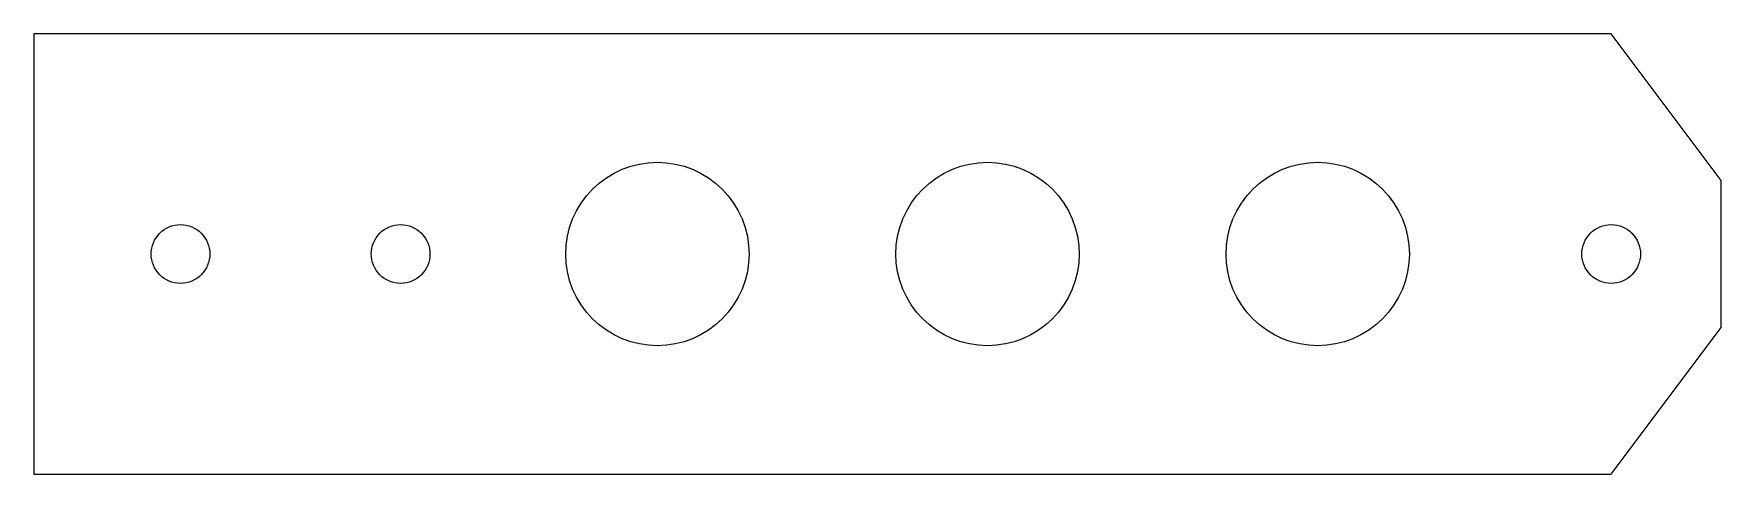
# Model space of a CAD drawing. Header units: millimetres. Extents: x 0 to 92, y -12 to 12.
import ezdxf

# ---------------------------------------------------------------- set-up
doc = ezdxf.new("R2010")
doc.units = ezdxf.units.MM

msp = doc.modelspace()

# ---------------------------------------------------------------- linework, layer by layer
at = {"layer": '09_arm_upper_t8.0'}
for points in [[(0, -12), (86, -12), (92, -4), (92, 4), (86, 12), (0, 12), (0, -12)], [(38.6194, 1.9134), (38.7847, 1.4514), (38.9039, 0.9755), (38.9759, 0.4901), (39, 0), (38.9759, -0.4901), (38.9039, -0.9755), (38.7847, -1.4514), (38.6194, -1.9134), (38.4096, -2.357), (38.1573, -2.7779), (37.8651, -3.172), (37.5355, -3.5355), (37.172, -3.8651), (36.7779, -4.1573), (36.357, -4.4096), (35.9134, -4.6194), (35.4514, -4.7847), (34.9755, -4.9039), (34.4901, -4.9759), (34, -5), (33.5099, -4.9759), (33.0245, -4.9039), (32.5486, -4.7847), (32.0866, -4.6194), (31.643, -4.4096), (31.2221, -4.1573), (30.828, -3.8651), (30.4645, -3.5355), (30.1349, -3.172), (29.8427, -2.7779), (29.5904, -2.357), (29.3806, -1.9134), (29.2153, -1.4514), (29.0961, -0.9755), (29.0241, -0.4901), (29, 0), (29.0241, 0.4901), (29.0961, 0.9755), (29.2153, 1.4514), (29.3806, 1.9134), (29.5904, 2.357), (29.8427, 2.7779), (30.1349, 3.172), (30.4645, 3.5355), (30.828, 3.8651), (31.2221, 4.1573), (31.643, 4.4096), (32.0866, 4.6194), (32.5486, 4.7847), (33.0245, 4.9039), (33.5099, 4.9759), (34, 5), (34.4901, 4.9759), (34.9755, 4.9039), (35.4514, 4.7847), (35.9134, 4.6194), (36.357, 4.4096), (36.7779, 4.1573), (37.172, 3.8651), (37.5355, 3.5355), (37.8651, 3.172), (38.1573, 2.7779), (38.4096, 2.357), (38.6194, 1.9134)], [(56.7847, 1.4514), (56.9039, 0.9755), (56.9759, 0.4901), (57, 0), (56.9759, -0.4901), (56.9039, -0.9755), (56.7847, -1.4514), (56.6194, -1.9134), (56.4096, -2.357), (56.1573, -2.7779), (55.8651, -3.172), (55.5355, -3.5355), (55.172, -3.8651), (54.7779, -4.1573), (54.357, -4.4096), (53.9134, -4.6194), (53.4514, -4.7847), (52.9755, -4.9039), (52.4901, -4.9759), (52, -5), (51.5099, -4.9759), (51.0245, -4.9039), (50.5486, -4.7847), (50.0866, -4.6194), (49.643, -4.4096), (49.2221, -4.1573), (48.828, -3.8651), (48.4645, -3.5355), (48.1349, -3.172), (47.8427, -2.7779), (47.5904, -2.357), (47.3806, -1.9134), (47.2153, -1.4514), (47.0961, -0.9755), (47.0241, -0.4901), (47, 0), (47.0241, 0.4901), (47.0961, 0.9755), (47.2153, 1.4514), (47.3806, 1.9134), (47.5904, 2.357), (47.8427, 2.7779), (48.1349, 3.172), (48.4645, 3.5355), (48.828, 3.8651), (49.2221, 4.1573), (49.643, 4.4096), (50.0866, 4.6194), (50.5486, 4.7847), (51.0245, 4.9039), (51.5099, 4.9759), (52, 5), (52.4901, 4.9759), (52.9755, 4.9039), (53.4514, 4.7847), (53.9134, 4.6194), (54.357, 4.4096), (54.7779, 4.1573), (55.172, 3.8651), (55.5355, 3.5355), (55.8651, 3.172), (56.1573, 2.7779), (56.4096, 2.357), (56.6194, 1.9134), (56.7847, 1.4514)], [(74.9039, 0.9755), (74.9759, 0.4901), (75, 0), (74.9759, -0.4901), (74.9039, -0.9755), (74.7847, -1.4514), (74.6194, -1.9134), (74.4096, -2.357), (74.1573, -2.7779), (73.8651, -3.172), (73.5355, -3.5355), (73.172, -3.8651), (72.7779, -4.1573), (72.357, -4.4096), (71.9134, -4.6194), (71.4514, -4.7847), (70.9755, -4.9039), (70.4901, -4.9759), (70, -5), (69.5099, -4.9759), (69.0245, -4.9039), (68.5486, -4.7847), (68.0866, -4.6194), (67.643, -4.4096), (67.2221, -4.1573), (66.828, -3.8651), (66.4645, -3.5355), (66.1349, -3.172), (65.8427, -2.7779), (65.5904, -2.357), (65.3806, -1.9134), (65.2153, -1.4514), (65.0961, -0.9755), (65.0241, -0.4901), (65, 0), (65.0241, 0.4901), (65.0961, 0.9755), (65.2153, 1.4514), (65.3806, 1.9134), (65.5904, 2.357), (65.8427, 2.7779), (66.1349, 3.172), (66.4645, 3.5355), (66.828, 3.8651), (67.2221, 4.1573), (67.643, 4.4096), (68.0866, 4.6194), (68.5486, 4.7847), (69.0245, 4.9039), (69.5099, 4.9759), (70, 5), (70.4901, 4.9759), (70.9755, 4.9039), (71.4514, 4.7847), (71.9134, 4.6194), (72.357, 4.4096), (72.7779, 4.1573), (73.172, 3.8651), (73.5355, 3.5355), (73.8651, 3.172), (74.1573, 2.7779), (74.4096, 2.357), (74.6194, 1.9134), (74.7847, 1.4514), (74.9039, 0.9755)], [(9.3304, 0.8889), (9.4111, 0.7542), (9.4782, 0.6123), (9.5311, 0.4645), (9.5693, 0.3121), (9.5923, 0.1568), (9.6, 0), (9.5923, -0.1568), (9.5693, -0.3121), (9.5311, -0.4645), (9.4782, -0.6123), (9.4111, -0.7542), (9.3304, -0.8889), (9.2368, -1.015), (9.1314, -1.1314), (9.015, -1.2368), (8.8889, -1.3304), (8.7542, -1.4111), (8.6123, -1.4782), (8.4645, -1.5311), (8.3121, -1.5693), (8.1568, -1.5923), (8, -1.6), (7.8432, -1.5923), (7.6879, -1.5693), (7.5355, -1.5311), (7.3877, -1.4782), (7.2458, -1.4111), (7.1111, -1.3304), (6.985, -1.2368), (6.8686, -1.1314), (6.7632, -1.015), (6.6696, -0.8889), (6.5889, -0.7542), (6.5218, -0.6123), (6.4689, -0.4645), (6.4307, -0.3121), (6.4077, -0.1568), (6.4, 0), (6.4077, 0.1568), (6.4307, 0.3121), (6.4689, 0.4645), (6.5218, 0.6123), (6.5889, 0.7542), (6.6696, 0.8889), (6.7632, 1.015), (6.8686, 1.1314), (6.985, 1.2368), (7.1111, 1.3304), (7.2458, 1.4111), (7.3877, 1.4782), (7.5355, 1.5311), (7.6879, 1.5693), (7.8432, 1.5923), (8, 1.6), (8.1568, 1.5923), (8.3121, 1.5693), (8.4645, 1.5311), (8.6123, 1.4782), (8.7542, 1.4111), (8.8889, 1.3304), (9.015, 1.2368), (9.1314, 1.1314), (9.2368, 1.015), (9.3304, 0.8889)], [(21.4111, 0.7542), (21.4782, 0.6123), (21.5311, 0.4645), (21.5693, 0.3121), (21.5923, 0.1568), (21.6, 0), (21.5923, -0.1568), (21.5693, -0.3121), (21.5311, -0.4645), (21.4782, -0.6123), (21.4111, -0.7542), (21.3304, -0.8889), (21.2368, -1.015), (21.1314, -1.1314), (21.015, -1.2368), (20.8889, -1.3304), (20.7542, -1.4111), (20.6123, -1.4782), (20.4645, -1.5311), (20.3121, -1.5693), (20.1568, -1.5923), (20, -1.6), (19.8432, -1.5923), (19.6879, -1.5693), (19.5355, -1.5311), (19.3877, -1.4782), (19.2458, -1.4111), (19.1111, -1.3304), (18.985, -1.2368), (18.8686, -1.1314), (18.7632, -1.015), (18.6696, -0.8889), (18.5889, -0.7542), (18.5218, -0.6123), (18.4689, -0.4645), (18.4307, -0.3121), (18.4077, -0.1568), (18.4, 0), (18.4077, 0.1568), (18.4307, 0.3121), (18.4689, 0.4645), (18.5218, 0.6123), (18.5889, 0.7542), (18.6696, 0.8889), (18.7632, 1.015), (18.8686, 1.1314), (18.985, 1.2368), (19.1111, 1.3304), (19.2458, 1.4111), (19.3877, 1.4782), (19.5355, 1.5311), (19.6879, 1.5693), (19.8432, 1.5923), (20, 1.6), (20.1568, 1.5923), (20.3121, 1.5693), (20.4645, 1.5311), (20.6123, 1.4782), (20.7542, 1.4111), (20.8889, 1.3304), (21.015, 1.2368), (21.1314, 1.1314), (21.2368, 1.015), (21.3304, 0.8889), (21.4111, 0.7542)], [(87.5923, 0.1568), (87.6, 0), (87.5923, -0.1568), (87.5693, -0.3121), (87.5311, -0.4645), (87.4782, -0.6123), (87.4111, -0.7542), (87.3304, -0.8889), (87.2368, -1.015), (87.1314, -1.1314), (87.015, -1.2368), (86.8889, -1.3304), (86.7542, -1.4111), (86.6123, -1.4782), (86.4645, -1.5311), (86.3121, -1.5693), (86.1568, -1.5923), (86, -1.6), (85.8432, -1.5923), (85.6879, -1.5693), (85.5355, -1.5311), (85.3877, -1.4782), (85.2458, -1.4111), (85.1111, -1.3304), (84.985, -1.2368), (84.8686, -1.1314), (84.7632, -1.015), (84.6696, -0.8889), (84.5889, -0.7542), (84.5218, -0.6123), (84.4689, -0.4645), (84.4307, -0.3121), (84.4077, -0.1568), (84.4, 0), (84.4077, 0.1568), (84.4307, 0.3121), (84.4689, 0.4645), (84.5218, 0.6123), (84.5889, 0.7542), (84.6696, 0.8889), (84.7632, 1.015), (84.8686, 1.1314), (84.985, 1.2368), (85.1111, 1.3304), (85.2458, 1.4111), (85.3877, 1.4782), (85.5355, 1.5311), (85.6879, 1.5693), (85.8432, 1.5923), (86, 1.6), (86.1568, 1.5923), (86.3121, 1.5693), (86.4645, 1.5311), (86.6123, 1.4782), (86.7542, 1.4111), (86.8889, 1.3304), (87.015, 1.2368), (87.1314, 1.1314), (87.2368, 1.015), (87.3304, 0.8889), (87.4111, 0.7542), (87.4782, 0.6123), (87.5311, 0.4645), (87.5693, 0.3121), (87.5923, 0.1568)]]:
    msp.add_lwpolyline(points, close=True, dxfattribs=at)

doc.saveas('drawing.dxf')
